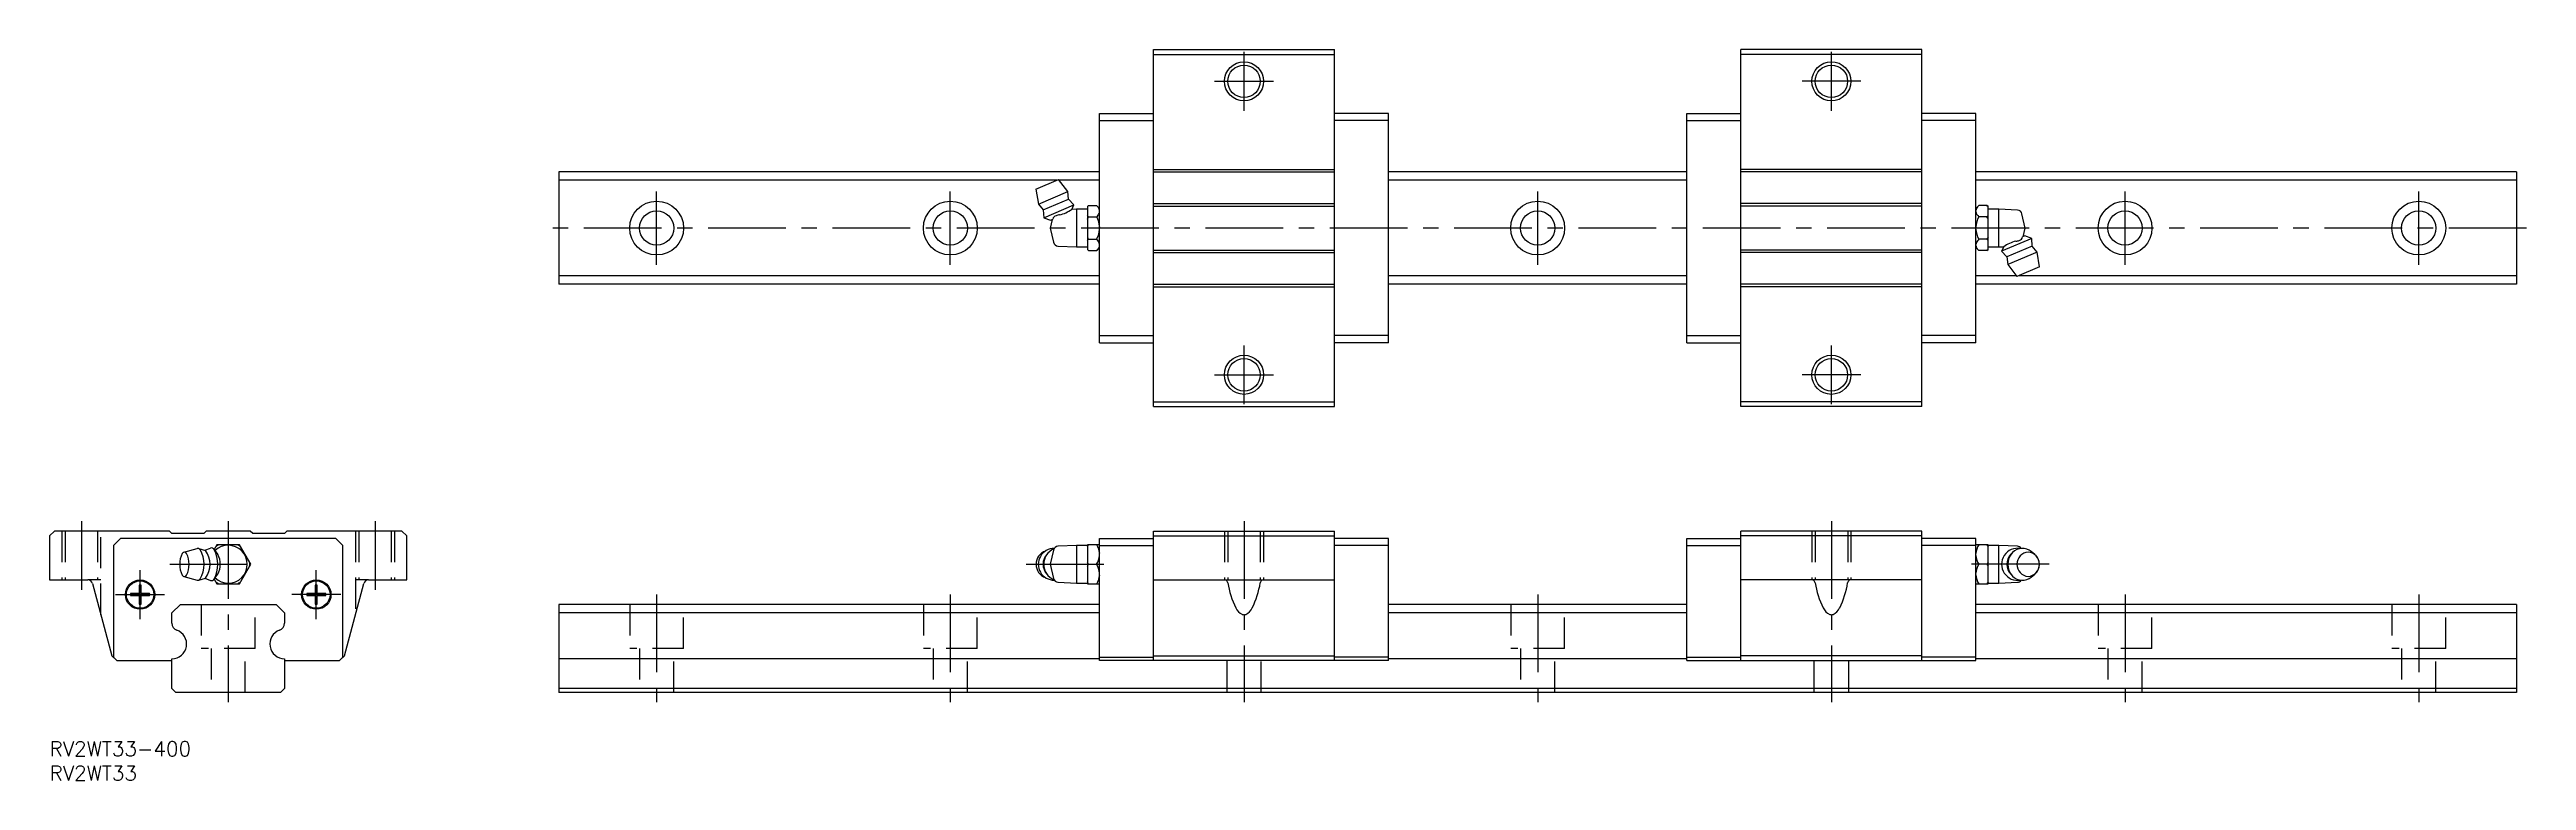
# Model space of a CAD drawing. Extents: x 0 to 506, y -8 to 141.
import ezdxf

# ---------------------------------------------------------------- set-up
doc = ezdxf.new("R2010")
doc.units = 0
doc.header["$LTSCALE"] = 0.5
doc.linetypes.add('CENTER', pattern=[50.8, 31.75, -6.35, 6.35, -6.35])
doc.linetypes.add('DASHED', pattern=[19.05, 12.7, -6.35])
for name, color, linetype in [('MSM_CENTER', 1, 'CENTER'), ('MSM_CONTINUOUS', 7, 'CONTINUOUS'), ('MSM_DASHED', 4, 'DASHED'), ('MSM_NARROW', 5, 'CONTINUOUS'), ('MSM_PART_NUMBER', 7, 'CONTINUOUS')]:
    doc.layers.add(name, color=color, linetype=linetype)
doc.styles.get("Standard").update_dxf_attribs({"font": 'txt.shx', "height": 2, "bigfont": 'bigfont.shx'})

# ---------------------------------------------------------------- blocks, each defined once
blk = doc.blocks.new('*U50')
at = {"layer": 'MSM_PART_NUMBER'}
blk.add_text('RV2WT33-400', height=3, dxfattribs=at).set_placement((0, -3))
blk = doc.blocks.new('*U51')
at = {"layer": 'MSM_PART_NUMBER'}
blk.add_text('RV2WT33', height=3, dxfattribs=at).set_placement((0, -8))

msp = doc.modelspace()

# ---------------------------------------------------------------- linework, layer by layer
at = {"layer": 'MSM_CENTER'}
for p, q in [((244.03, 128.94), (244.03, 140.94)), ((364.03, 128.94), (364.03, 140.94)), ((238.03, 134.94), (250.03, 134.94)), ((370.03, 134.94), (358.03, 134.94)), ((124.03, 97.44), (124.03, 112.44)), ((184.03, 97.44), (184.03, 112.44)), ((304.03, 97.44), (304.03, 112.44)), ((424.03, 97.44), (424.03, 112.44)), ((484.03, 97.44), (484.03, 112.44)), ((506.03, 104.94), (102.03, 104.94)), ((244.03, 68.94), (244.03, 80.94)), ((364.03, 68.94), (364.03, 80.94)), ((238.03, 74.94), (250.03, 74.94)), ((370.03, 74.94), (358.03, 74.94)), ((6.5, 45), (6.5, 31)), ((36.5, 45), (36.5, 8)), ((66.5, 45), (66.5, 31)), ((244.03, 45), (244.03, 8)), ((364.03, 45), (364.03, 8)), ((24.6, 36.2), (43.11, 36.2)), ((199.53, 36.2), (216.53, 36.2)), ((408.53, 36.2), (391.53, 36.2)), ((18.5, 25), (18.5, 35)), ((54.5, 25), (54.5, 35)), ((13.5, 30), (23.5, 30)), ((59.5, 30), (49.5, 30)), ((124.03, 30), (124.03, 8)), ((184.03, 30), (184.03, 8)), ((304.03, 30), (304.03, 8)), ((424.03, 30), (424.03, 8)), ((484.03, 30), (484.03, 8))]:
    msp.add_line(p, q, dxfattribs=at)
at = {"layer": 'MSM_CONTINUOUS'}
for p, q in [((225.53, 68.44), (225.53, 141.44)), ((225.53, 141.44), (262.53, 141.44)), ((225.53, 140.44), (262.53, 140.44)), ((262.53, 68.44), (262.53, 141.44)), ((345.53, 68.44), (345.53, 141.44)), ((382.53, 141.44), (345.53, 141.44)), ((382.53, 140.44), (345.53, 140.44)), ((382.53, 68.44), (382.53, 141.44)), ((214.53, 81.49), (214.53, 128.39)), ((214.53, 128.39), (225.53, 128.39)), ((214.53, 126.91), (225.53, 126.91)), ((273.53, 128.39), (262.53, 128.39)), ((273.53, 126.91), (262.53, 126.91)), ((273.53, 81.49), (273.53, 128.39)), ((334.53, 81.49), (334.53, 128.39)), ((334.53, 128.39), (345.53, 128.39)), ((334.53, 126.91), (345.53, 126.91)), ((393.53, 128.39), (382.53, 128.39)), ((393.53, 126.91), (382.53, 126.91)), ((393.53, 81.49), (393.53, 128.39)), ((214.53, 116.44), (104.03, 116.44)), ((104.03, 116.44), (104.03, 93.44)), ((225.53, 116.94), (262.53, 116.94)), ((225.53, 116.44), (262.53, 116.44)), ((334.53, 116.44), (273.53, 116.44)), ((382.53, 116.94), (345.53, 116.94)), ((382.53, 116.44), (345.53, 116.44)), ((504.03, 116.44), (393.53, 116.44)), ((504.03, 116.44), (504.03, 93.44)), ((205.78, 114.71), (104.03, 114.71)), ((201.53, 112.91), (206.14, 114.87)), ((201.53, 112.91), (202.01, 109.85)), ((202.01, 109.85), (208.01, 112.4)), ((208.01, 112.4), (206.14, 114.87)), ((214.53, 114.71), (206.25, 114.71)), ((208.2, 110.85), (208.01, 112.4)), ((334.53, 114.71), (273.53, 114.71)), ((504.03, 114.71), (393.53, 114.71)), ((202.01, 109.85), (202.98, 108.64)), ((202.98, 108.64), (208.2, 110.85)), ((202.98, 108.64), (203.1, 107.06)), ((203.1, 107.06), (209.25, 109.67)), ((203.1, 107.06), (204.5, 106.57)), ((204.84, 106.71), (204.43, 104.94)), ((204.5, 106.57), (204.97, 106.76)), ((209.25, 109.67), (208.2, 110.85)), ((208.84, 108.76), (209.25, 109.67)), ((209.83, 108.82), (208.84, 108.76)), ((212.03, 108.82), (209.83, 108.82)), ((209.83, 108.82), (209.83, 101.07)), ((212.25, 109.56), (212.03, 109.34)), ((212.03, 109.33), (212.25, 109.56)), ((212.03, 109.34), (212.03, 100.54)), ((212.25, 107.25), (212.03, 107.48)), ((212.03, 106.79), (212.25, 107.25)), ((212.25, 109.56), (213.92, 109.56)), ((212.25, 107.25), (213.92, 107.25)), ((214.53, 108.94), (213.92, 109.56)), ((225.53, 109.94), (262.53, 109.94)), ((225.53, 109.44), (262.53, 109.44)), ((382.53, 109.94), (345.53, 109.94)), ((382.53, 109.44), (345.53, 109.44)), ((394.15, 109.56), (393.53, 108.94)), ((395.82, 109.56), (394.15, 109.56)), ((395.82, 107.25), (394.15, 107.25)), ((396.03, 109.34), (395.82, 109.56)), ((395.82, 109.56), (396.03, 109.33)), ((396.03, 107.48), (395.82, 107.25)), ((396.03, 100.54), (396.03, 109.34)), ((398.23, 108.82), (396.03, 108.82)), ((398.23, 101.07), (398.23, 108.82)), ((402.04, 108.62), (398.23, 108.82)), ((403.63, 104.94), (402.96, 107.85)), ((204.43, 104.94), (205.1, 102.04)), ((206.03, 101.27), (209.83, 101.07)), ((212.03, 102.41), (212.25, 102.64)), ((212.25, 102.64), (213.92, 102.64)), ((395.82, 102.64), (394.15, 102.64)), ((396.03, 103.1), (395.82, 102.64)), ((395.82, 102.64), (396.03, 102.41)), ((404.96, 102.83), (398.81, 100.22)), ((405.08, 101.25), (399.86, 99.04)), ((403.57, 103.32), (403.1, 103.12)), ((403.23, 103.18), (403.63, 104.94)), ((404.96, 102.83), (403.57, 103.32)), ((405.08, 101.25), (404.96, 102.83)), ((406.06, 100.04), (405.08, 101.25)), ((209.83, 101.07), (212.03, 101.07)), ((212.25, 100.33), (212.03, 100.56)), ((212.03, 100.54), (212.25, 100.33)), ((212.25, 100.33), (213.92, 100.33)), ((213.92, 100.33), (214.53, 100.94)), ((225.53, 100.44), (262.53, 100.44)), ((225.53, 99.94), (262.53, 99.94)), ((382.53, 100.44), (345.53, 100.44)), ((382.53, 99.94), (345.53, 99.94)), ((393.53, 100.94), (394.15, 100.33)), ((395.82, 100.33), (394.15, 100.33)), ((396.03, 100.56), (395.82, 100.33)), ((395.82, 100.33), (396.03, 100.54)), ((396.03, 101.07), (398.23, 101.07)), ((398.23, 101.07), (399.23, 101.13)), ((399.23, 101.13), (398.81, 100.22)), ((398.81, 100.22), (399.86, 99.04)), ((399.86, 99.04), (400.06, 97.49)), ((406.06, 100.04), (400.06, 97.49)), ((400.06, 97.49), (401.93, 95.02)), ((406.53, 96.98), (401.93, 95.02)), ((406.53, 96.98), (406.06, 100.04)), ((214.53, 95.18), (104.03, 95.18)), ((214.53, 93.44), (104.03, 93.44)), ((225.53, 93.44), (262.53, 93.44)), ((225.53, 92.94), (262.53, 92.94)), ((334.53, 95.18), (273.53, 95.18)), ((334.53, 93.44), (273.53, 93.44)), ((382.53, 93.44), (345.53, 93.44)), ((382.53, 92.94), (345.53, 92.94)), ((401.81, 95.18), (393.53, 95.18)), ((504.03, 93.44), (393.53, 93.44)), ((504.03, 95.18), (402.29, 95.18)), ((214.53, 82.98), (225.53, 82.98)), ((214.53, 81.49), (225.53, 81.49)), ((273.53, 82.98), (262.53, 82.98)), ((273.53, 81.49), (262.53, 81.49)), ((334.53, 82.98), (345.53, 82.98)), ((334.53, 81.49), (345.53, 81.49)), ((393.53, 82.98), (382.53, 82.98)), ((393.53, 81.49), (382.53, 81.49)), ((225.53, 69.44), (262.53, 69.44)), ((225.53, 68.44), (262.53, 68.44)), ((382.53, 69.44), (345.53, 69.44)), ((382.53, 68.44), (345.53, 68.44)), ((1, 43), (0, 42)), ((0, 42), (0, 33)), ((24.5, 43), (1, 43)), ((14.53, 41.5), (13.05, 40.02)), ((58.47, 41.5), (14.53, 41.5)), ((25, 42.5), (24.5, 43)), ((31.5, 42.5), (25, 42.5)), ((32, 43), (31.5, 42.5)), ((41, 43), (32, 43)), ((41.5, 42.5), (41, 43)), ((48, 42.5), (41.5, 42.5)), ((48.5, 43), (48, 42.5)), ((72, 43), (48.5, 43)), ((59.95, 40.02), (58.47, 41.5)), ((73, 42), (72, 43)), ((73, 33), (73, 42)), ((214.53, 41.5), (225.53, 41.5)), ((214.53, 16.5), (214.53, 41.5)), ((225.53, 43), (262.53, 43)), ((225.53, 16.5), (225.53, 43)), ((225.53, 42), (262.53, 42)), ((262.53, 16.5), (262.53, 43)), ((273.53, 41.5), (262.53, 41.5)), ((273.53, 16.5), (273.53, 41.5)), ((334.53, 16.5), (334.53, 41.5)), ((334.53, 41.5), (345.53, 41.5)), ((345.53, 16.5), (345.53, 43)), ((382.53, 43), (345.53, 43)), ((382.53, 42), (345.53, 42)), ((382.53, 16.5), (382.53, 43)), ((393.53, 41.5), (382.53, 41.5)), ((393.53, 16.5), (393.53, 41.5)), ((13.05, 40.02), (13.05, 17.21)), ((27.42, 38.68), (30.18, 39.44)), ((30.48, 39.44), (31.84, 39.02)), ((31.7, 39.06), (32.89, 39.5)), ((33.56, 39.31), (34.41, 38.21)), ((34.19, 40.19), (33.63, 39.22)), ((38.81, 40.19), (34.19, 40.19)), ((41.11, 36.2), (38.81, 40.19)), ((38.81, 32.2), (41.11, 36.2)), ((59.95, 17.21), (59.95, 40.02)), ((205.1, 39.1), (204.43, 36.2)), ((204.43, 36.2), (205.1, 33.3)), ((209.83, 40.07), (206.03, 39.88)), ((212.03, 40.07), (209.83, 40.07)), ((209.83, 40.07), (209.83, 32.32)), ((212.03, 40.19), (212.03, 32.2)), ((214.53, 40.19), (212.03, 40.19)), ((212.03, 39.79), (212.25, 40.19)), ((212.25, 36.2), (212.03, 36.6)), ((212.03, 35.8), (212.25, 36.2)), ((212.25, 36.2), (213.92, 36.2)), ((214.53, 40.02), (225.53, 40.02)), ((273.53, 40.02), (262.53, 40.02)), ((334.53, 40.02), (345.53, 40.02)), ((393.53, 40.02), (382.53, 40.02)), ((396.03, 40.19), (393.53, 40.19)), ((395.82, 36.2), (394.15, 36.2)), ((395.82, 40.19), (396.03, 39.79)), ((396.03, 36.6), (395.82, 36.2)), ((395.82, 36.2), (396.03, 35.8)), ((396.03, 32.2), (396.03, 40.19)), ((398.23, 40.07), (396.03, 40.07)), ((398.23, 32.32), (398.23, 40.07)), ((402.04, 39.88), (398.23, 40.07)), ((401.06, 38.63), (400.73, 38.31)), ((405.61, 38.21), (404.85, 38.82)), ((0, 33), (7.83, 33)), ((8.79, 32.26), (12.75, 17.5)), ((18.3, 31.95), (18.3, 30.2)), ((18.7, 30.2), (18.7, 31.95)), ((27.42, 33.72), (30.18, 32.96)), ((30.48, 32.96), (31.84, 33.38)), ((31.7, 33.34), (32.89, 32.9)), ((33.56, 33.09), (34.41, 34.19)), ((33.63, 33.18), (34.19, 32.2)), ((34.19, 32.2), (38.81, 32.2)), ((54.3, 31.95), (54.3, 30.2)), ((54.7, 30.2), (54.7, 31.95)), ((60.25, 17.5), (64.21, 32.26)), ((65.17, 33), (73, 33)), ((206.03, 32.52), (209.83, 32.32)), ((209.83, 32.32), (212.03, 32.32)), ((212.25, 32.2), (212.03, 32.61)), ((212.03, 32.2), (214.53, 32.2)), ((214.53, 34.4), (214.53, 34.38)), ((225.53, 33), (262.53, 33)), ((382.53, 33), (345.53, 33)), ((393.53, 32.2), (396.03, 32.2)), ((396.03, 32.61), (395.82, 32.2)), ((396.03, 32.32), (398.23, 32.32)), ((398.23, 32.32), (402.04, 32.52)), ((400.73, 34.09), (401.06, 33.77)), ((404.85, 33.58), (405.61, 34.19)), ((18.3, 30.2), (16.55, 30.2)), ((16.55, 29.8), (18.3, 29.8)), ((18.3, 29.8), (18.3, 28.05)), ((20.45, 30.2), (18.7, 30.2)), ((18.7, 28.05), (18.7, 29.8)), ((18.7, 29.8), (20.45, 29.8)), ((25, 26.27), (26.73, 28)), ((25, 24.14), (25, 26.27)), ((26.73, 28), (46.27, 28)), ((46.27, 28), (48, 26.27)), ((48, 26.27), (48, 24.14)), ((54.3, 30.2), (52.55, 30.2)), ((52.55, 29.8), (54.3, 29.8)), ((54.3, 29.8), (54.3, 28.05)), ((56.45, 30.2), (54.7, 30.2)), ((54.7, 29.8), (56.45, 29.8)), ((54.7, 28.05), (54.7, 29.8)), ((104.03, 28), (104.03, 10)), ((214.53, 28), (104.03, 28)), ((214.53, 26.27), (104.03, 26.27)), ((334.53, 28), (273.53, 28)), ((334.53, 26.27), (273.53, 26.27)), ((504.03, 28), (393.53, 28)), ((504.03, 26.27), (393.53, 26.27)), ((504.03, 28), (504.03, 10)), ((12.75, 17.5), (13.75, 16.5)), ((13.05, 17.21), (13.76, 16.5)), ((13.75, 16.5), (25, 16.5)), ((25, 10.8), (25, 16.9)), ((48, 16.9), (48, 10.8)), ((48, 16.5), (59.25, 16.5)), ((59.24, 16.5), (59.95, 17.21)), ((59.25, 16.5), (60.25, 17.5)), ((214.53, 16.9), (104.03, 16.9)), ((214.53, 17.21), (225.53, 17.21)), ((273.53, 16.5), (214.53, 16.5)), ((225.53, 17.5), (262.53, 17.5)), ((273.53, 17.21), (262.53, 17.21)), ((334.53, 16.9), (273.53, 16.9)), ((334.53, 17.21), (345.53, 17.21)), ((334.53, 16.5), (393.53, 16.5)), ((382.53, 17.5), (345.53, 17.5)), ((393.53, 17.21), (382.53, 17.21)), ((504.03, 16.9), (393.53, 16.9)), ((25.8, 10), (25, 10.8)), ((48, 10.8), (47.2, 10)), ((504.03, 10.8), (104.03, 10.8)), ((47.2, 10), (25.8, 10)), ((504.03, 10), (104.03, 10))]:
    msp.add_line(p, q, dxfattribs=at)
for centre, radius in [((244.03, 134.94), 3.32), ((364.03, 134.94), 3.32), ((124.03, 104.94), 5.5), ((124.03, 104.94), 3.5), ((184.03, 104.94), 5.5), ((184.03, 104.94), 3.5), ((304.03, 104.94), 5.5), ((304.03, 104.94), 3.5), ((424.03, 104.94), 5.5), ((424.03, 104.94), 3.5), ((484.03, 104.94), 5.5), ((484.03, 104.94), 3.5), ((244.03, 74.94), 3.32), ((364.03, 74.94), 3.32), ((18.5, 30), 3), ((18.5, 30), 2.8), ((54.5, 30), 3), ((54.5, 30), 2.8)]:
    msp.add_circle(centre, radius, dxfattribs=at)
for centre, radius, start, end in [((205.9, 106.55), 0.956, 105.3988, 166.8653), ((206.72, 104.46), 3.2, 96.679, 109.6393), ((204.69, 114.61), 7.17, 283.3701, 305.3794), ((212.09, 107.65), 2.65, 29.7819, 46.2075), ((212.19, 109.08), 2.52, 313.5104, 332.3629), ((209.12, 104.71), 5.44, 4.5825, 27.8682), ((213.32, 108.37), 1.22, 6.5411, 29.2403), ((213.41, 108.42), 1.13, 333.1506, 354.166), ((394.66, 108.39), 1.13, 153.1506, 174.166), ((395.28, 108.62), 1.77, 190.096, 230.304), ((398.47, 104.85), 4.94, 150.9471, 176.6022), ((395.88, 107.73), 2.52, 133.5104, 152.3629), ((388.99, 103.83), 7.64, 22.8152, 26.6361), ((401.99, 107.62), 1, 13, 87), ((206.08, 102.27), 1, 193, 267), ((219.07, 106.06), 7.64, 202.8152, 206.6361), ((209.6, 105.04), 4.94, 330.9471, 356.6022), ((212.79, 101.27), 1.77, 10.096, 50.304), ((213.41, 101.5), 1.13, 333.1506, 354.166), ((398.95, 105.18), 5.44, 184.5825, 207.8682), ((394.66, 101.47), 1.13, 153.1506, 174.166), ((394.75, 101.52), 1.22, 186.5411, 209.2403), ((395.88, 100.81), 2.52, 133.5104, 152.3629), ((403.38, 95.28), 7.17, 103.3701, 125.3794), ((401.35, 105.43), 3.2, 276.679, 289.6393), ((402.17, 103.34), 0.956, 285.3988, 346.8653), ((212.19, 102.16), 2.52, 313.5104, 332.3629), ((395.98, 102.24), 2.65, 209.7819, 226.2075), ((31.69, 36.2), 5.1, 154.2008, 205.7992), ((27.55, 38.21), 0.495, 25.5518, 154.4482), ((23.41, 36.2), 5.1, 334.2008, 25.7992), ((30.32, 38.93), 0.525, 29.5122, 105.3259), ((25.49, 36.2), 6.08, 330.505, 29.495), ((28.16, 36.2), 4.63, 322.579, 37.421), ((33.1, 38.95), 0.589, 27.8192, 110.3634), ((27.97, 36.2), 6.41, 331.842, 28.158), ((36.5, 36.2), 3.88, 226.0602, 133.9398), ((36.5, 36.2), 4.4, 114.7758, 125.2242), ((30.35, 36.2), 4.53, 333.67, 26.33), ((36.5, 36.2), 4.4, 54.7758, 65.2242), ((36.5, 36.2), 4.4, 354.7758, 5.2242), ((204.41, 36.2), 2.87, 108.8608, 251.1392), ((205.25, 36.2), 3.25, 89.9527, 270.0473), ((206.01, 36.2), 3.03, 137.3434, 222.6566), ((206.54, 36.2), 3.44, 112.8703, 247.1297), ((206.08, 38.88), 1, 93, 167), ((210.37, 37.99), 4.19, 5.281, 31.8664), ((210.48, 38.37), 4.06, 327.7209, 354.9534), ((210.48, 34.03), 4.06, 5.0466, 32.2791), ((397.7, 37.99), 4.19, 148.1336, 174.719), ((397.58, 38.37), 4.06, 184.8562, 212.2911), ((397.58, 34.03), 4.06, 147.7089, 175.1438), ((402.09, 36.2), 3.28, 79.9989, 279.9811), ((402.87, 36.2), 3, 135.3097, 224.6903), ((403.51, 36.2), 3.45, 135.3097, 224.6903), ((403.06, 36.64), 2.82, 50.5115, 135.1711), ((404.44, 36.2), 2.51, 94.7406, 265.2594), ((401.99, 38.88), 1, 34.8776, 87), ((404.02, 36.2), 2.51, 274.7406, 85.2594), ((403.9, 36.2), 2.63, 310.355, 49.645), ((7.83, 32), 1, 15, 90), ((18.5, 30), 1.96, 84.1433, 95.8567), ((27.55, 34.19), 0.495, 205.5521, 334.4479), ((30.32, 33.47), 0.525, 254.6741, 330.4878), ((33.1, 33.45), 0.589, 249.6365, 332.1807), ((36.5, 36.2), 4.4, 234.7758, 245.2242), ((36.5, 36.2), 4.4, 294.7758, 305.2242), ((54.5, 30), 1.96, 84.1433, 95.8567), ((65.17, 32), 1, 90, 165), ((206.08, 33.52), 1, 193, 267), ((210.37, 34.41), 4.19, 328.1336, 354.719), ((240.24, 32.78), 0.224, 49.9006, 85.7339), ((239.63, 32.11), 1.14, 15.6793, 47.7893), ((258.97, 35.38), 18.49, 189.246, 205.9517), ((229.1, 35.38), 18.49, 334.0485, 350.7541), ((248.44, 32.11), 1.14, 132.2109, 164.3208), ((247.82, 32.78), 0.224, 94.2662, 130.0995), ((360.24, 32.78), 0.224, 49.9005, 85.7338), ((359.63, 32.11), 1.14, 15.6792, 47.7891), ((378.97, 35.38), 18.49, 189.2459, 205.9515), ((349.1, 35.38), 18.49, 334.0483, 350.754), ((368.44, 32.11), 1.14, 132.2107, 164.3207), ((367.82, 32.78), 0.224, 94.2661, 130.0994), ((397.7, 34.41), 4.19, 185.281, 211.8664), ((403.06, 35.76), 2.82, 224.8289, 309.4885), ((401.99, 33.52), 1, 273, 325.1224), ((18.5, 30), 1.96, 174.1433, 185.8567), ((18.5, 30), 1.96, 264.1433, 275.8567), ((18.5, 30), 1.96, 354.1433, 5.8567), ((54.5, 30), 1.96, 174.1433, 185.8567), ((54.5, 30), 1.96, 264.1433, 275.8567), ((54.5, 30), 1.96, 354.1433, 5.8567), ((244.83, 28.44), 2.73, 204.7112, 245.3085), ((244.03, 26.99), 1.1, 251.509, 288.5279), ((243.24, 28.44), 2.73, 294.6916, 335.2889), ((364.83, 28.44), 2.73, 204.7111, 245.3084), ((364.03, 26.99), 1.1, 251.4721, 288.491), ((363.24, 28.44), 2.73, 294.6915, 335.2888), ((26.5, 24.14), 1.5, 180, 250.5288), ((25, 19.9), 3, 270, 70.5288), ((48, 19.9), 3, 109.4712, 270), ((46.5, 24.14), 1.5, 289.4712, 0)]:
    msp.add_arc(centre, radius, start, end, dxfattribs=at)
at = {"layer": 'MSM_DASHED'}
for p, q in [((2.5, 43), (2.5, 33)), ((3.18, 43), (3.18, 33)), ((9.82, 43), (9.82, 33)), ((10.5, 25.89), (10.5, 43)), ((62.5, 43), (62.5, 25.89)), ((63.18, 43), (63.18, 33)), ((69.82, 43), (69.82, 33)), ((70.5, 43), (70.5, 33)), ((240.03, 43), (240.03, 33)), ((240.71, 43), (240.71, 33)), ((247.36, 43), (247.36, 33)), ((248.03, 43), (248.03, 33)), ((360.03, 43), (360.03, 33)), ((360.71, 43), (360.71, 33)), ((367.36, 43), (367.36, 33)), ((368.03, 43), (368.03, 33)), ((10.5, 33), (7.83, 33)), ((65.17, 33), (62.5, 33)), ((31, 28), (31, 19)), ((42, 19), (42, 28)), ((118.53, 28), (118.53, 19)), ((129.53, 19), (129.53, 28)), ((178.53, 28), (178.53, 19)), ((189.53, 19), (189.53, 28)), ((298.53, 28), (298.53, 19)), ((309.53, 19), (309.53, 28)), ((418.53, 28), (418.53, 19)), ((429.53, 19), (429.53, 28)), ((478.53, 28), (478.53, 19)), ((489.53, 19), (489.53, 28)), ((42, 19), (31, 19)), ((33, 19), (33, 10)), ((40, 10), (40, 19)), ((129.53, 19), (118.53, 19)), ((120.53, 19), (120.53, 10)), ((127.53, 10), (127.53, 19)), ((189.53, 19), (178.53, 19)), ((180.53, 19), (180.53, 10)), ((187.53, 10), (187.53, 19)), ((240.53, 16.5), (240.53, 10)), ((247.53, 10), (247.53, 16.5)), ((309.53, 19), (298.53, 19)), ((300.53, 19), (300.53, 10)), ((307.53, 10), (307.53, 19)), ((360.53, 10), (360.53, 16.5)), ((367.53, 16.5), (367.53, 10)), ((429.53, 19), (418.53, 19)), ((420.53, 19), (420.53, 10)), ((427.53, 10), (427.53, 19)), ((489.53, 19), (478.53, 19)), ((480.53, 19), (480.53, 10)), ((487.53, 10), (487.53, 19))]:
    msp.add_line(p, q, dxfattribs=at)
at = {"layer": 'MSM_NARROW'}
for centre in [(244.03, 134.94), (364.03, 134.94), (244.03, 74.94), (364.03, 74.94)]:
    msp.add_circle(centre, 4, dxfattribs=at)

# ---------------------------------------------------------------- block references
at = {"layer": 'MSM_CONTINUOUS'}
for name in ['*U50', '*U51']:
    msp.add_blockref(name, (0, 0), dxfattribs=at)

doc.saveas('drawing.dxf')
